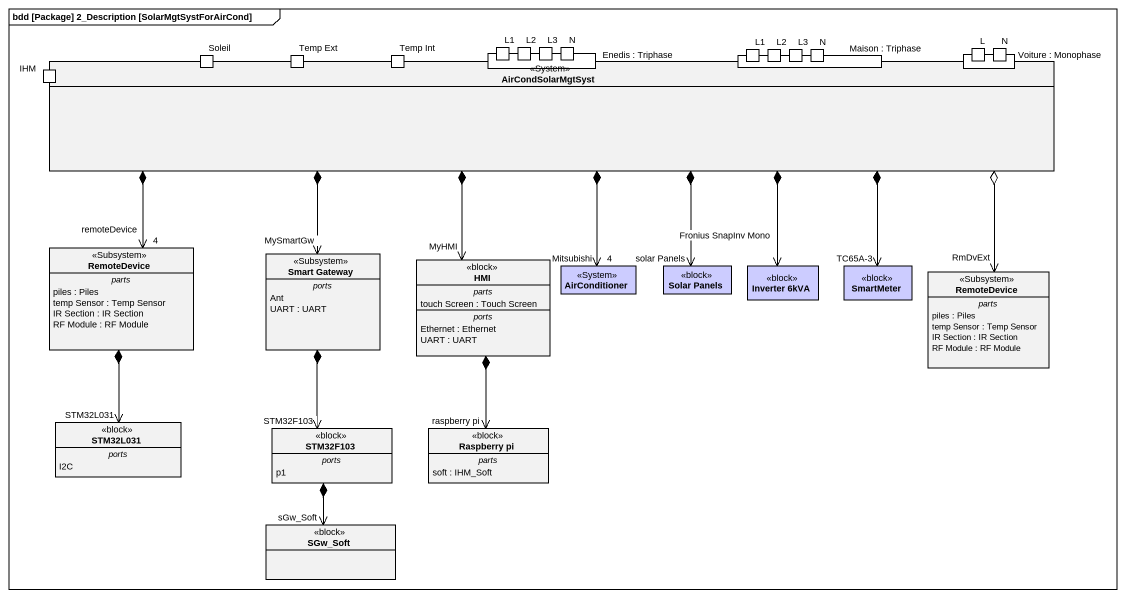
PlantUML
@startuml
mainframe bdd [Package] 2_Description [SolarMgtSystForAirCond]
allowmixing
hide circle
hide empty members
rectangle L1
rectangle L2
rectangle L3
rectangle N
rectangle "L1" as L1_2
rectangle "L2" as L2_2
rectangle "L3" as L3_2
rectangle "N" as N_2
rectangle L
rectangle "N" as N_3
rectangle AirCondSolarMgtSyst <<System>> {
  port Soleil
  port "Temp Ext" as Temp_Ext
  port "Temp Int" as Temp_Int
  port "Enedis : Triphase" as Enedis_Triphase
  port "Maison : Triphase" as Maison_Triphase
  port "Voiture : Monophase" as Voiture_Monophase
  port IHM
}
class RemoteDevice <<Subsystem>> {
  -- parts --
  piles : Piles
  temp Sensor : Temp Sensor
  IR Section : IR Section
  RF Module : RF Module
}
class "Smart Gateway" as Smart_Gateway <<Subsystem>> {
  -- ports --
  Ant
  UART : UART
}
class HMI <<block>> {
  -- parts --
  touch Screen : Touch Screen
  -- ports --
  Ethernet : Ethernet
  UART : UART
}
class AirConditioner <<System>> #CCCCFF
class "Solar Panels" as Solar_Panels <<block>> #CCCCFF
class "Inverter 6kVA" as Inverter_6kVA <<block>> #CCCCFF
class SmartMeter <<block>> #CCCCFF
class "RemoteDevice" as RemoteDevice_2 <<Subsystem>> {
  -- parts --
  piles : Piles
  temp Sensor : Temp Sensor
  IR Section : IR Section
  RF Module : RF Module
}
class STM32L031 <<block>> {
  -- ports --
  I2C
}
class STM32F103 <<block>> {
  -- ports --
  p1
}
class "Raspberry pi" as Raspberry_pi <<block>> {
  -- parts --
  soft : IHM_Soft
}
class SGw_Soft <<block>>
AirCondSolarMgtSyst *-left-> "remoteDevice\n4" RemoteDevice
AirCondSolarMgtSyst *--> "MySmartGw" Smart_Gateway
AirCondSolarMgtSyst *--> "MyHMI" HMI
AirCondSolarMgtSyst *--> "Mitsubishi\n4" AirConditioner
AirCondSolarMgtSyst *--> "solar Panels" Solar_Panels
AirCondSolarMgtSyst *--> "Fronius SnapInv Mono" Inverter_6kVA
AirCondSolarMgtSyst *-right-> "TC65A-3" SmartMeter
AirCondSolarMgtSyst o-right-> "RmDvExt" RemoteDevice_2
RemoteDevice *--> "STM32L031" STM32L031
HMI *--> "raspberry pi" Raspberry_pi
STM32F103 "STM32F103" <-up-* Smart_Gateway
STM32F103 *--> "sGw_Soft" SGw_Soft
@enduml
